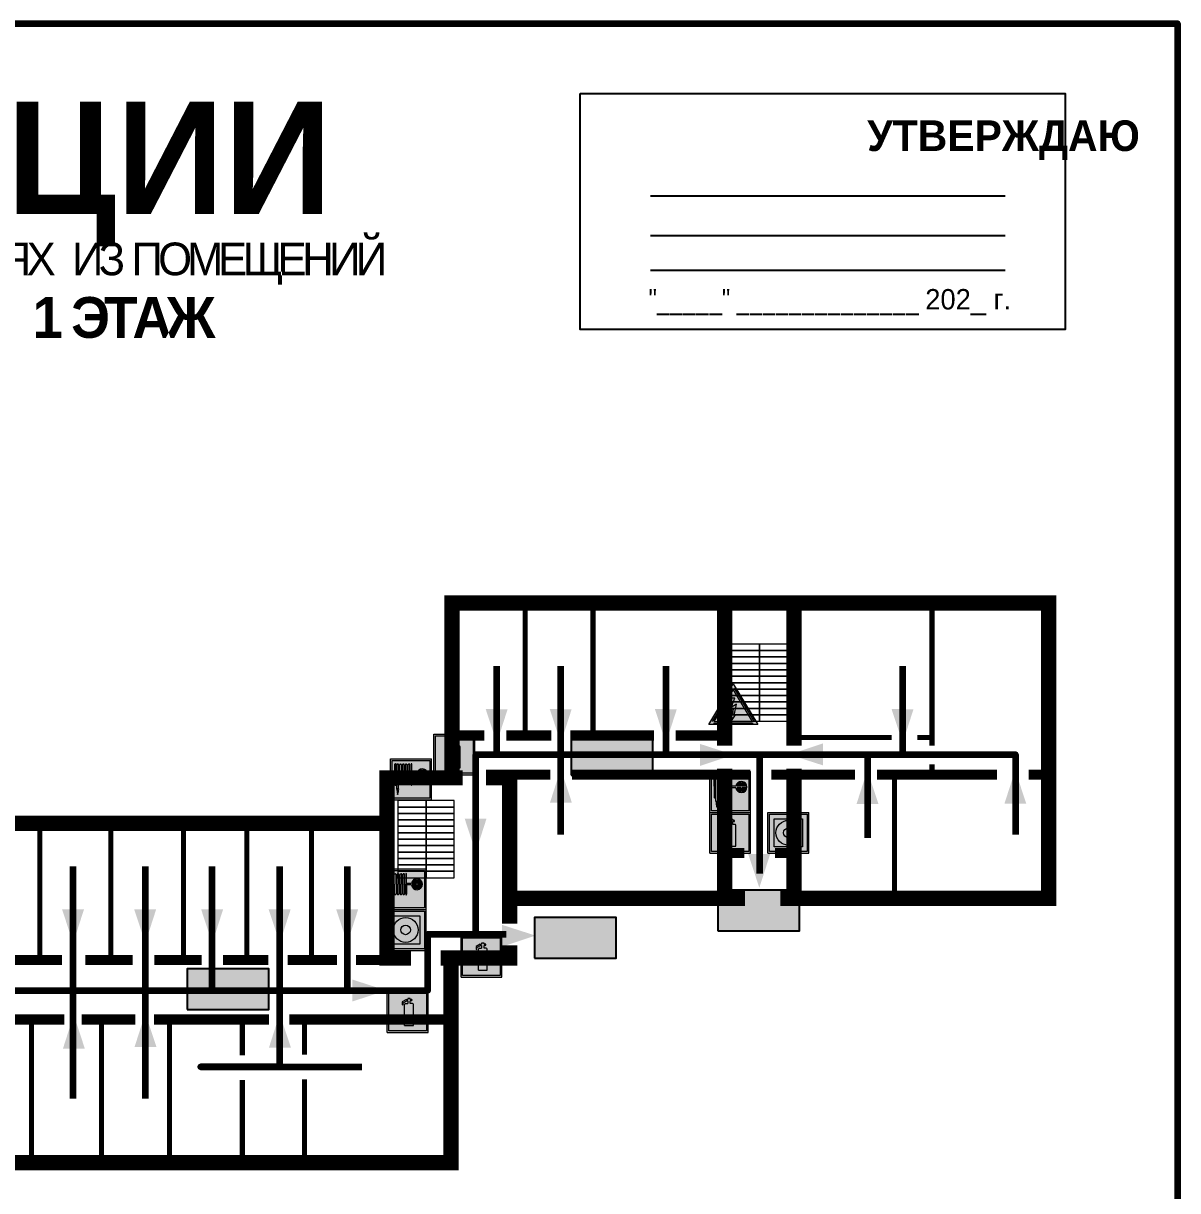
# Model space of a CAD drawing. Header units: millimetres. Extents: x 13810 to 67229, y 12374 to 21950.
# Drawn here: x 21332.9 to 21559, y 18854.8 to 19083.5 of the extents above; entities that cross this region are included whole.
import ezdxf

# ---------------------------------------------------------------- set-up
doc = ezdxf.new("R2010")
doc.units = ezdxf.units.MM
doc.layers.add('План_Штампы', color=7, linetype='Continuous')
doc.styles.add('обычный', font='arial.ttf')

# ---------------------------------------------------------------- blocks, each defined once
blk = doc.blocks.new('A$C7B4425F7')
at = {"true_color": 0xffffff}
blk.add_hatch(color=7, dxfattribs=at).paths.add_polyline_path([(0, 0), (-16, 0), (-16, -8), (0, -8)])
h = blk.add_hatch(color=126)
h.paths.add_polyline_path([(-0.2, -0.2), (-15.8, -0.2), (-15.8, -7.8), (-0.2, -7.8)])
h.paths.add_polyline_path([(-11.76, -2.03), (-11.76, -3.66), (-11.17, -3.66, -0.568275), (-11.17, -6.18), (-12.58, -6.18), (-12.58, -2.03)], flags=16)
h.paths.add_polyline_path([(-13.33, -4.12, -0.495768), (-13.59, -6.18), (-15.03, -6.18), (-15.03, -2.03), (-13.59, -2.03, -0.487973)], flags=16)
h.paths.add_polyline_path([(-10.25, -2.03), (-9.48, -2.03), (-9.48, -6.18), (-10.25, -6.18)], flags=16)
h.paths.add_polyline_path([(-13.84, -3.69), (-14.24, -3.69), (-14.24, -3.03), (-13.9, -3.03, -0.692621)], flags=0)
h.paths.add_polyline_path([(-9.15, -2.03), (-8.4, -2.03), (-8.04, -3.07), (-7.68, -2.03), (-6.93, -2.03), (-7.64, -4.1), (-6.93, -6.18), (-7.68, -6.18), (-8.04, -5.14), (-8.4, -6.18), (-9.15, -6.18), (-8.44, -4.1)], flags=16)
h.paths.add_polyline_path([(-11.76, -4.46), (-11.42, -4.46, -0.692621), (-11.36, -5.12), (-11.76, -5.12)], flags=0)
h.paths.add_polyline_path([(-13.9, -5.2), (-14.24, -5.2), (-14.24, -4.55), (-13.84, -4.55, -0.708038)], flags=0)
edge = h.paths.add_edge_path(flags=16)
edge.add_ellipse((-5.51, -4.08), major_axis=(0, 2.05), ratio=0.586184, start_angle=0, end_angle=360)
edge = h.paths.add_edge_path(flags=0)
edge.add_ellipse((-5.51, -4.08), major_axis=(0, 1.14), ratio=0.454828, start_angle=0, end_angle=360)
h.paths.add_polyline_path([(-4.13, -4.96, 0.377264), (-3.48, -4.52, 0.0555), (-3.16, -2.03), (-1.66, -2.03), (-1.66, -4.96), (-0.96, -4.96), (-0.96, -7.01), (-1.75, -7.01), (-1.75, -6.18), (-3.3, -6.18), (-3.3, -7.02), (-4.13, -7.02)], flags=16)
h.paths.add_polyline_path([(-2.73, -2.91), (-2.28, -2.91), (-2.28, -4.96), (-3.05, -4.96, 0.079136)], flags=0)
at = {"color": 126}
blk.add_lwpolyline([(-16, -8), (0, -8), (0, 0), (-16, 0)], close=True, dxfattribs=at)
blk = doc.blocks.new('A$C32E8229D')
at = {"true_color": 0xffffff}
blk.add_hatch(color=7, dxfattribs=at).paths.add_polyline_path([(0, 0), (0, -8), (16, -8), (16, 0)])
h = blk.add_hatch(color=126)
h.paths.add_polyline_path([(0.2, -0.2), (15.8, -0.2), (15.8, -7.8), (0.2, -7.8)])
h.paths.add_polyline_path([(13.49, -2.05), (12.08, -2.05), (11.37, -2.63, 0.162397), (11.29, -2.84), (11.29, -3.63), (10.35, -3.63), (10.35, -4.05), (11.68, -4.05), (11.68, -3.48), (12.26, -4.28), (11.29, -5.1), (11.29, -6.78), (11.85, -6.78), (11.85, -5.44), (12.8, -4.64), (12.8, -5.94), (14.46, -5.94), (14.46, -5.39), (13.45, -5.39), (13.45, -3.97), (12.46, -2.59), (13.15, -2.59), (13.69, -3.34), (14.18, -3)], flags=16)
h.paths.add_polyline_path([(10.74, -1.82, 1), (11.8, -1.82, 1)], flags=16)
h.paths.add_polyline_path([(9.39, -3.59), (5.99, -3.59), (6.56, -3.03), (5.91, -3.03), (5.1, -3.83), (5.91, -4.64), (6.56, -4.64), (5.99, -4.09), (9.39, -4.09)], flags=16)
h.paths.add_polyline_path([(4.29, -1.08), (1.72, -1.08), (1.72, -6.6), (4.29, -6.6)], flags=16)
at = {"color": 126}
blk.add_lwpolyline([(16, -8), (0, -8), (0, 0), (16, 0)], close=True, dxfattribs=at)
blk = doc.blocks.new('A$C54414219')
at = {"true_color": 0xffffff}
h = blk.add_hatch(color=7, dxfattribs=at)
h.paths.add_polyline_path([(2.39, -9.45), (2.39, -18.3), (11.23, -18.3), (11.23, -9.45)], flags=0)
h.paths.add_polyline_path([(10.71, -13.87, -1), (2.92, -13.87, -1)], flags=0)
h.paths.add_polyline_path([(8.3, -13.87, -1), (5.33, -13.87, -1)], flags=0)
h.paths.add_polyline_path([(0.41, -7.47), (0.41, -20.27), (13.21, -20.27), (13.21, -7.47)])
h.paths.add_polyline_path([(0.92, -19.77), (12.71, -19.77), (12.71, -7.98), (0.92, -7.98)], flags=16)
h.paths.add_polyline_path([(11.23, -9.45), (11.23, -18.3), (2.39, -18.3), (2.39, -9.45)], flags=0)
at = {"lineweight": 5}
h = blk.add_hatch(color=242, dxfattribs=at)
h.paths.add_polyline_path([(12.71, -7.98), (0.92, -7.98), (0.92, -19.77), (12.71, -19.77)])
h.paths.add_polyline_path([(11.23, -18.3), (2.39, -18.3), (2.39, -9.45), (11.23, -9.45)], flags=16)
h.paths.add_polyline_path([(10.71, -13.87, -1), (2.92, -13.87, -1)], flags=0)
h.paths.add_polyline_path([(8.3, -13.87, -1), (5.33, -13.87, -1)], flags=0)
at = {"true_color": 0xffffff}
h = blk.add_hatch(color=7, dxfattribs=at)
h.paths.add_polyline_path([(2.39, -9.45), (2.39, -18.3), (11.23, -18.3), (11.23, -9.45)])
h.paths.add_polyline_path([(10.71, -13.87, -1), (2.92, -13.87, -1)], flags=16)
h.paths.add_polyline_path([(8.3, -13.87, -1), (5.33, -13.87, -1)], flags=0)
at = {"lineweight": 5}
h = blk.add_hatch(color=242, dxfattribs=at)
h.paths.add_polyline_path([(2.92, -13.87, 1), (10.71, -13.87, 1)])
h.paths.add_polyline_path([(8.3, -13.87, -1), (5.33, -13.87, -1)], flags=16)
at = {"color": 242, "lineweight": 5}
for p, q in [((0.41, -20.27), (0.41, -7.47)), ((0.41, -7.47), (13.21, -7.47)), ((0.41, -7.47), (13.21, -7.47)), ((13.21, -20.27), (13.21, -7.47)), ((0.41, -20.27), (13.21, -20.27))]:
    blk.add_line(p, q, dxfattribs=at)
for points in [[(0.92, -7.98), (12.71, -7.98), (12.71, -19.77), (0.92, -19.77)], [(2.39, -9.45), (11.23, -9.45), (11.23, -18.3), (2.39, -18.3)]]:
    blk.add_lwpolyline(points, close=True, dxfattribs=at)
for radius in [3.89, 1.49]:
    blk.add_circle((6.81, -13.87), radius, dxfattribs=at)
blk = doc.blocks.new('A$C37112FD5')
at = {"true_color": 0xf5f5ff}
h = blk.add_hatch(color=7, dxfattribs=at)
h.dxf.hatch_style = 1
h.paths.add_polyline_path([(12.8, -7.4), (0, -7.4), (0, -20.2), (12.8, -20.2)])
h.paths.add_polyline_path([(12.29, -7.91), (12.29, -19.69), (0.51, -19.69), (0.51, -7.91)], flags=16)
h.paths.add_polyline_path([(4.98, -9.04, -0.42597), (5.17, -9.22), (5.17, -12.25), (5.17, -15.29, -0.432244), (4.98, -15.47), (4.83, -15.47, -0.42597), (4.64, -15.29), (4.64, -12.25), (4.64, -9.22, -0.432244), (4.83, -9.04)], flags=0)
h.paths.add_polyline_path([(4.28, -9.22), (4.28, -12.25), (4.28, -15.29, -0.432244), (4.09, -15.47), (3.94, -15.47, -0.42597), (3.75, -15.29), (3.75, -12.25), (3.75, -9.22, -0.432244), (3.94, -9.04), (4.09, -9.04, -0.42597)], flags=0)
h.paths.add_polyline_path([(5.72, -9.04), (5.87, -9.04, -0.42597), (6.06, -9.22), (6.06, -12.25), (6.06, -15.29, -0.432244), (5.87, -15.47), (5.72, -15.47, -0.42597), (5.53, -15.29), (5.53, -12.25), (5.53, -9.22, -0.432244)], flags=0)
h.paths.add_polyline_path([(6.42, -8.9), (6.5, -8.9, -0.42597), (6.69, -9.08), (6.69, -12.03), (8.21, -12.03, -15.824349), (8.21, -12.47), (6.69, -12.47), (6.69, -15.42, -0.432244), (6.5, -15.6), (6.42, -15.6)], flags=0)
h.paths.add_polyline_path([(3.39, -9.22), (3.39, -12.25), (3.39, -15.29, -0.432244), (3.2, -15.47), (3.05, -15.47, -0.42597), (2.85, -15.29), (2.85, -12.25), (2.85, -9.22, -0.432244), (3.05, -9.04), (3.2, -9.04, -0.42597)], flags=0)
h.paths.add_polyline_path([(2.5, -9.22), (2.5, -16.71), (1.96, -16.71), (1.96, -9.22, -0.432244), (2.15, -9.04), (2.31, -9.04, -0.42597)], flags=0)
h.paths.add_polyline_path([(1.61, -8.9), (1.61, -15.6), (1.57, -15.6, -0.42597), (1.37, -15.42), (1.37, -12.03), (1.37, -9.09, -0.432244), (1.57, -8.9)], flags=0)
h.paths.add_polyline_path([(9.76, -10.81), (9.76, -12.03), (8.49, -12.03, -0.336371)], flags=0)
h.paths.add_polyline_path([(8.49, -12.47), (9.76, -12.47), (9.76, -13.7, -0.336371)], flags=0)
h.paths.add_polyline_path([(10.11, -10.81, -0.336371), (11.38, -12.03), (10.11, -12.03)], flags=0)
h.paths.add_polyline_path([(10.11, -12.47), (11.38, -12.47, -0.336371), (10.11, -13.7)], flags=0)
h.paths.add_polyline_path([(2.5, -16.84), (2.5, -17.05), (1.97, -17.05), (1.97, -16.84)], flags=0)
h.paths.add_polyline_path([(2.5, -17.24, -0.033778), (2.24, -18.6, -0.033778), (1.97, -17.24)], flags=0)
h = blk.add_hatch(color=242)
h.dxf.hatch_style = 1
h.paths.add_polyline_path([(12.29, -7.91), (0.51, -7.91), (0.51, -19.69), (12.29, -19.69)])
h.paths.add_polyline_path([(6.42, -15.6), (6.42, -8.9), (6.5, -8.9, -0.42597), (6.69, -9.08), (6.69, -12.03), (8.21, -12.03, -15.824349), (8.21, -12.47), (6.69, -12.47), (6.69, -15.42, -0.432244), (6.5, -15.6)], flags=16)
h.paths.add_polyline_path([(5.87, -15.47), (5.72, -15.47, -0.42597), (5.53, -15.29), (5.53, -12.25), (5.53, -9.22, -0.432244), (5.72, -9.04), (5.87, -9.04, -0.42597), (6.06, -9.22), (6.06, -12.25), (6.06, -15.29, -0.432244)], flags=16)
h.paths.add_polyline_path([(4.98, -15.47), (4.83, -15.47, -0.42597), (4.64, -15.29), (4.64, -12.25), (4.64, -9.22, -0.432244), (4.83, -9.04), (4.98, -9.04, -0.42597), (5.17, -9.22), (5.17, -12.25), (5.17, -15.29, -0.432244)], flags=16)
h.paths.add_polyline_path([(4.09, -15.47), (3.94, -15.47, -0.42597), (3.75, -15.29), (3.75, -12.25), (3.75, -9.22, -0.432244), (3.94, -9.04), (4.09, -9.04, -0.42597), (4.28, -9.22), (4.28, -12.25), (4.28, -15.29, -0.432244)], flags=16)
h.paths.add_polyline_path([(3.2, -15.47), (3.05, -15.47, -0.42597), (2.85, -15.29), (2.85, -12.25), (2.85, -9.22, -0.432244), (3.05, -9.04), (3.2, -9.04, -0.42597), (3.39, -9.22), (3.39, -12.25), (3.39, -15.29, -0.432244)], flags=16)
h.paths.add_polyline_path([(2.5, -17.05), (1.97, -17.05), (1.97, -16.84), (2.5, -16.84)], flags=16)
h.paths.add_polyline_path([(2.5, -17.24, -0.033778), (2.24, -18.6, -0.033778), (1.97, -17.24)], flags=16)
h.paths.add_polyline_path([(2.5, -16.71), (1.96, -16.71), (1.96, -9.22, -0.432244), (2.15, -9.04), (2.31, -9.04, -0.42597), (2.5, -9.22)], flags=16)
h.paths.add_polyline_path([(1.61, -15.6), (1.57, -15.6, -0.42597), (1.37, -15.42), (1.37, -12.03), (1.37, -9.09, -0.432244), (1.57, -8.9), (1.61, -8.9)], flags=16)
h.paths.add_polyline_path([(8.49, -12.47), (9.76, -12.47), (9.76, -13.7, -0.336371)], flags=0)
h.paths.add_polyline_path([(10.11, -13.7), (10.11, -12.47), (11.38, -12.47, -0.336371)], flags=0)
h.paths.add_polyline_path([(8.49, -12.03, -0.336371), (9.76, -10.81), (9.76, -12.03)], flags=0)
h.paths.add_polyline_path([(10.11, -12.03), (10.11, -10.81, -0.336371), (11.38, -12.03)], flags=0)
h = blk.add_hatch(color=7, dxfattribs=at)
h.dxf.hatch_style = 1
h.paths.add_polyline_path([(1.61, -8.9), (1.57, -8.9, 0.432244), (1.37, -9.09), (1.37, -12.03), (1.37, -15.42, 0.42597), (1.57, -15.6), (1.61, -15.6)])
h.paths.add_polyline_path([(2.5, -9.22, 0.42597), (2.31, -9.04), (2.15, -9.04, 0.432244), (1.96, -9.22), (1.96, -16.71), (2.5, -16.71)])
h.paths.add_polyline_path([(2.5, -16.84), (1.97, -16.84), (1.97, -17.05), (2.5, -17.05)])
h.paths.add_polyline_path([(2.5, -17.24), (1.97, -17.24, 0.033778), (2.24, -18.6, 0.033778)])
h.paths.add_polyline_path([(3.39, -12.25), (3.39, -9.22, 0.42597), (3.2, -9.04), (3.05, -9.04, 0.432244), (2.85, -9.22), (2.85, -12.25), (2.85, -15.29, 0.42597), (3.05, -15.47), (3.2, -15.47, 0.432244), (3.39, -15.29)])
h.paths.add_polyline_path([(4.28, -12.25), (4.28, -9.22, 0.42597), (4.09, -9.04), (3.94, -9.04, 0.432244), (3.75, -9.22), (3.75, -12.25), (3.75, -15.29, 0.42597), (3.94, -15.47), (4.09, -15.47, 0.432244), (4.28, -15.29)])
h.paths.add_polyline_path([(5.17, -12.25), (5.17, -9.22, 0.42597), (4.98, -9.04), (4.83, -9.04, 0.432244), (4.64, -9.22), (4.64, -12.25), (4.64, -15.29, 0.42597), (4.83, -15.47), (4.98, -15.47, 0.432244), (5.17, -15.29)])
h.paths.add_polyline_path([(6.06, -12.25), (6.06, -9.22, 0.42597), (5.87, -9.04), (5.72, -9.04, 0.432244), (5.53, -9.22), (5.53, -12.25), (5.53, -15.29, 0.42597), (5.72, -15.47), (5.87, -15.47, 0.432244), (6.06, -15.29)])
h.paths.add_polyline_path([(6.69, -12.47), (8.21, -12.47, 15.824349), (8.21, -12.03), (6.69, -12.03), (6.69, -9.08, 0.42597), (6.5, -8.9), (6.42, -8.9), (6.42, -15.6), (6.5, -15.6, 0.432244), (6.69, -15.42)])
h.paths.add_polyline_path([(8.49, -12.47), (9.76, -12.47), (9.76, -13.7, -0.336371)], flags=16)
h.paths.add_polyline_path([(8.49, -12.03, -0.336371), (9.76, -10.81), (9.76, -12.03)], flags=16)
h.paths.add_polyline_path([(10.11, -12.47), (11.38, -12.47, -0.336371), (10.11, -13.7)], flags=16)
h.paths.add_polyline_path([(10.11, -12.03), (10.11, -10.81, -0.336371), (11.38, -12.03)], flags=16)
h = blk.add_hatch(color=242)
h.dxf.hatch_style = 1
h.paths.add_polyline_path([(9.76, -10.81, 0.336371), (8.49, -12.03), (9.76, -12.03)])
h.paths.add_polyline_path([(10.11, -10.81), (10.11, -12.03), (11.38, -12.03, 0.336371)])
h.paths.add_polyline_path([(11.38, -12.47), (10.11, -12.47), (10.11, -13.7, 0.336371)])
h.paths.add_polyline_path([(9.76, -12.47), (8.49, -12.47, 0.336371), (9.76, -13.7)])
at = {"color": 242, "lineweight": 5}
for p, q in [((0, -20.2), (0, -7.4)), ((0, -7.4), (12.8, -7.4)), ((1.37, -12.03), (1.37, -9.08)), ((1.57, -8.9), (1.61, -8.9)), ((1.61, -8.9), (1.61, -15.6)), ((1.96, -16.71), (1.96, -9.22)), ((2.15, -9.04), (2.31, -9.04)), ((2.5, -16.71), (2.5, -9.22)), ((2.85, -12.25), (2.85, -9.22)), ((3.05, -9.04), (3.2, -9.04)), ((3.39, -12.25), (3.39, -9.22)), ((3.75, -12.25), (3.75, -9.22)), ((3.94, -9.04), (4.09, -9.04)), ((4.28, -12.25), (4.28, -9.22)), ((4.64, -12.25), (4.64, -9.22)), ((4.83, -9.04), (4.98, -9.04)), ((5.17, -12.25), (5.17, -9.22)), ((5.53, -12.25), (5.53, -9.22)), ((5.72, -9.04), (5.87, -9.04)), ((6.06, -12.25), (6.06, -9.22)), ((6.42, -8.9), (6.42, -15.6)), ((6.5, -8.9), (6.42, -8.9)), ((6.69, -12.03), (6.69, -9.08)), ((9.76, -10.81), (9.76, -12.03)), ((10.11, -10.81), (10.11, -12.03)), ((12.8, -20.2), (12.8, -7.4)), ((1.37, -12.03), (1.37, -15.42)), ((2.85, -12.25), (2.85, -15.29)), ((3.39, -12.25), (3.39, -15.29)), ((3.75, -12.25), (3.75, -15.29)), ((4.28, -12.25), (4.28, -15.29)), ((4.64, -12.25), (4.64, -15.29)), ((5.17, -12.25), (5.17, -15.29)), ((5.53, -12.25), (5.53, -15.29)), ((6.06, -12.25), (6.06, -15.29)), ((8.21, -12.03), (6.69, -12.03)), ((8.21, -12.47), (6.69, -12.47)), ((6.69, -12.47), (6.69, -15.42)), ((9.76, -12.03), (8.49, -12.03)), ((9.76, -12.47), (8.49, -12.47)), ((9.76, -12.47), (9.76, -13.7)), ((11.38, -12.03), (10.11, -12.03)), ((11.38, -12.47), (10.11, -12.47)), ((10.11, -12.47), (10.11, -13.7)), ((1.57, -15.6), (1.61, -15.6)), ((1.96, -16.71), (2.5, -16.71)), ((1.97, -16.84), (2.5, -16.84)), ((1.97, -17.05), (1.97, -16.84)), ((2.5, -17.05), (1.97, -17.05)), ((1.97, -17.24), (2.5, -17.24)), ((2.5, -16.84), (2.5, -17.05)), ((3.05, -15.47), (3.2, -15.47)), ((3.94, -15.47), (4.09, -15.47)), ((4.83, -15.47), (4.98, -15.47)), ((5.72, -15.47), (5.87, -15.47)), ((6.42, -15.6), (6.5, -15.6)), ((0, -20.2), (12.8, -20.2))]:
    blk.add_line(p, q, dxfattribs=at)
blk.add_lwpolyline([(0.51, -7.91), (12.29, -7.91), (12.29, -19.69), (0.51, -19.69)], close=True, dxfattribs=at)
for centre, radius, start, end in [((1.56, -9.09), 0.182, 87.1027, 180.6071), ((2.15, -9.22), 0.182, 87.1027, 180.6071), ((2.32, -9.22), 0.182, 359.3929, 92.8973), ((3.04, -9.22), 0.182, 87.1027, 180.6071), ((3.21, -9.22), 0.182, 359.3929, 92.8973), ((3.93, -9.22), 0.182, 87.1027, 180.6071), ((4.1, -9.22), 0.182, 359.3929, 92.8973), ((4.82, -9.22), 0.182, 87.1027, 180.6071), ((4.99, -9.22), 0.182, 359.3929, 92.8973), ((5.71, -9.22), 0.182, 87.1027, 180.6071), ((5.88, -9.22), 0.182, 359.3929, 92.8973), ((6.51, -9.09), 0.182, 359.3929, 92.8973), ((9.93, -12.25), 1.74, 187.2319, 172.7681), ((9.93, -12.25), 1.46, 96.9927, 171.3585), ((9.93, -12.25), 1.46, 8.6415, 83.0073), ((9.93, -12.25), 1.46, 188.6415, 263.0073), ((9.93, -12.25), 1.46, 276.9927, 351.3585), ((1.56, -15.42), 0.182, 179.3929, 272.8973), ((12.17, -15.98), 10.27, 187.041, 194.7793), ((-7.7, -15.98), 10.27, 345.2207, 352.959), ((3.04, -15.29), 0.182, 179.3929, 272.8973), ((3.21, -15.29), 0.182, 267.1027, 0.6071), ((3.93, -15.29), 0.182, 179.3929, 272.8973), ((4.1, -15.29), 0.182, 267.1027, 0.6071), ((4.82, -15.29), 0.182, 179.3929, 272.8973), ((4.99, -15.29), 0.182, 267.1027, 0.6071), ((5.71, -15.29), 0.182, 179.3929, 272.8973), ((5.88, -15.29), 0.182, 267.1027, 0.6071), ((6.51, -15.42), 0.182, 267.1027, 0.6071)]:
    blk.add_arc(centre, radius, start, end, dxfattribs=at)
blk = doc.blocks.new('A$C3AD82952')
at = {"true_color": 0xf5f5ff}
h = blk.add_hatch(color=7, dxfattribs=at)
h.dxf.hatch_style = 1
h.paths.add_polyline_path([(8.21, 8.73, 0.414214), (7.89, 9.05), (7.22, 9.05), (7.22, 9.92), (7.59, 9.92, 1), (7.57, 10.36), (7.22, 10.36), (7.22, 10.6), (6.43, 10.6), (6.43, 10.36), (6.01, 10.36), (4.74, 9.59), (4.74, 8.69), (4.98, 8.73), (4.98, 9.26), (6.12, 9.91), (6.43, 9.91), (6.43, 9.05), (5.76, 9.05, 0.414214), (5.44, 8.73), (5.44, 2.2), (8.21, 2.2)], flags=0)
h.paths.add_polyline_path([(12.8, 12.8), (0, 12.8), (0, 0), (12.8, 0)])
h.paths.add_polyline_path([(0.51, 12.29), (12.29, 12.29), (12.29, 0.51), (0.51, 0.51)], flags=16)
h.paths.add_polyline_path([(4.74, 9.59), (6.01, 10.36), (6.43, 10.36), (6.43, 10.6), (7.22, 10.6), (7.22, 10.36), (7.59, 10.36, -0.94586), (7.59, 9.92), (7.22, 9.92), (7.22, 9.05), (7.89, 9.05, -0.414214), (8.21, 8.73), (8.21, 2.2), (5.44, 2.2), (5.44, 8.73, -0.414214), (5.76, 9.05), (6.43, 9.05), (6.43, 9.91), (6.12, 9.91), (4.98, 9.26), (4.98, 8.73), (4.74, 8.69)], flags=0)
h = blk.add_hatch(color=242)
h.dxf.hatch_style = 1
h.paths.add_polyline_path([(12.29, 12.29), (0.51, 12.29), (0.51, 0.51), (12.29, 0.51)])
h.paths.add_polyline_path([(4.74, 8.69), (4.74, 9.59), (6.01, 10.36), (6.43, 10.36), (6.43, 10.6), (7.22, 10.6), (7.22, 10.36), (7.59, 10.36, -0.94586), (7.59, 9.92), (7.22, 9.92), (7.22, 9.05), (7.89, 9.05, -0.414214), (8.21, 8.73), (8.21, 2.2), (5.44, 2.2), (5.44, 8.73, -0.414214), (5.76, 9.05), (6.43, 9.05), (6.43, 9.91), (6.12, 9.91), (4.98, 9.26), (4.98, 8.73)], flags=16)
h = blk.add_hatch(color=7, dxfattribs=at)
h.dxf.hatch_style = 1
h.paths.add_polyline_path([(8.21, 8.73, 0.414214), (7.89, 9.05), (7.22, 9.05), (7.22, 9.92), (7.59, 9.92, 1), (7.57, 10.36), (7.22, 10.36), (7.22, 10.6), (6.43, 10.6), (6.43, 10.36), (6.01, 10.36), (4.74, 9.59), (4.74, 8.69), (4.98, 8.73), (4.98, 9.26), (6.12, 9.91), (6.43, 9.91), (6.43, 9.05), (5.76, 9.05, 0.414214), (5.44, 8.73), (5.44, 2.2), (8.21, 2.2)])
at = {"color": 242, "lineweight": 5}
for p, q in [((0, 0), (0, 12.8)), ((0, 12.8), (12.8, 12.8)), ((12.8, 0), (12.8, 12.8)), ((6.01, 10.36), (4.74, 9.59)), ((4.74, 9.59), (4.74, 8.69)), ((4.74, 8.69), (4.98, 8.73)), ((4.98, 9.26), (6.12, 9.91)), ((4.98, 8.73), (4.98, 9.26)), ((5.44, 2.2), (5.44, 8.73)), ((5.76, 9.05), (6.43, 9.05)), ((6.01, 10.36), (6.43, 10.36)), ((6.12, 9.91), (6.43, 9.91)), ((7.22, 10.6), (6.43, 10.6)), ((6.43, 10.6), (6.43, 10.36)), ((6.43, 9.91), (6.43, 9.05)), ((7.22, 10.36), (7.22, 10.6)), ((7.59, 10.36), (7.22, 10.36)), ((7.22, 9.05), (7.22, 9.92)), ((7.59, 9.92), (7.22, 9.92)), ((7.89, 9.05), (7.22, 9.05)), ((8.21, 2.2), (8.21, 8.73)), ((0, 0), (12.8, 0)), ((5.44, 2.2), (8.21, 2.2))]:
    blk.add_line(p, q, dxfattribs=at)
blk.add_lwpolyline([(0.51, 12.29), (12.29, 12.29), (12.29, 0.51), (0.51, 0.51)], close=True, dxfattribs=at)
for centre, radius, start, end in [((5.76, 8.73), 0.32, 90, 180), ((7.58, 10.14), 0.223, 273.1875, 86.8125), ((7.89, 8.73), 0.32, 0, 90)]:
    blk.add_arc(centre, radius, start, end, dxfattribs=at)
blk = doc.blocks.new('A$C3E6D3DDE')
at = {"lineweight": 5}
h = blk.add_hatch(color=40, dxfattribs=at)
h.paths.add_polyline_path([(24.1, 1.45), (16.46, -11.35), (31.74, -11.35)])
h.paths.add_polyline_path([(24.09, -0.46), (30.03, -10.41), (18.14, -10.41)], flags=16)
h.paths.add_polyline_path([(24.54, -3.08), (23.41, -6.02), (25.13, -5.01), (24.33, -8.5), (24.82, -8.27), (23.79, -9.86), (23.4, -8.04), (23.8, -8.43), (24.04, -6.29), (22.39, -7.25), (23.44, -3.08)], flags=0)
h = blk.add_hatch(color=256, dxfattribs=at)
h.paths.add_polyline_path([(24.37, 0.03, 0.567511), (23.82, 0.03), (17.59, -10.4, 0.582454), (17.86, -10.88), (30.32, -10.88, 0.582149), (30.6, -10.4)])
h.paths.add_polyline_path([(24.09, -0.46), (18.14, -10.41), (30.03, -10.41)], flags=16)
h.paths.add_polyline_path([(24.54, -3.08), (23.41, -6.02), (25.13, -5.01), (24.33, -8.5), (24.82, -8.27), (23.79, -9.86), (23.4, -8.04), (23.8, -8.43), (24.04, -6.29), (22.39, -7.25), (23.44, -3.08)], flags=0)
h = blk.add_hatch(color=40, dxfattribs=at)
h.paths.add_polyline_path([(24.09, -0.46), (18.14, -10.41), (30.03, -10.41)])
h.paths.add_polyline_path([(24.82, -8.27), (23.79, -9.86), (23.4, -8.04), (23.8, -8.43), (24.04, -6.29), (22.39, -7.25), (23.44, -3.08), (24.54, -3.08), (23.41, -6.02), (25.13, -5.01), (24.33, -8.5)], flags=16)
at = {"color": 40, "lineweight": 5}
for p, q in [((16.46, -11.35), (24.1, 1.45)), ((24.1, 1.45), (31.74, -11.35))]:
    blk.add_line(p, q, dxfattribs=at)
at = {"lineweight": 5}
for p, q in [((17.59, -10.4), (23.82, 0.03)), ((24.37, 0.03), (30.6, -10.4)), ((18.14, -10.41), (24.09, -0.46)), ((23.44, -3.08), (22.39, -7.25)), ((23.41, -6.02), (24.54, -3.08)), ((24.54, -3.08), (23.44, -3.08)), ((24.09, -0.46), (30.03, -10.41)), ((22.39, -7.25), (24.04, -6.29)), ((25.13, -5.01), (23.41, -6.02)), ((24.04, -6.29), (23.8, -8.43)), ((24.33, -8.5), (25.13, -5.01)), ((17.86, -10.88), (30.32, -10.88)), ((18.14, -10.41), (30.03, -10.41)), ((23.8, -8.43), (23.4, -8.04)), ((23.4, -8.04), (23.79, -9.86)), ((23.79, -9.86), (24.82, -8.27)), ((24.82, -8.27), (24.33, -8.5))]:
    blk.add_line(p, q, dxfattribs=at)
at = {"color": 50, "lineweight": 5}
blk.add_line((31.74, -11.35), (16.46, -11.35), dxfattribs=at)

msp = doc.modelspace()

# ---------------------------------------------------------------- linework, layer by layer
at = {"color": 2, "lineweight": 100}
msp.add_lwpolyline([(20959.05, 19083.54), (21559.05, 19083.54), (21559.05, 18688.54), (20959.05, 18688.54)], close=True, dxfattribs=at)
msp.add_lwpolyline([(21441.99, 19069.78), (21536.99, 19069.78), (21536.99, 19023.58), (21441.99, 19023.58)], close=True)
for points in [[(21455.74, 19049.74), (21525.27, 19049.74)], [(21455.74, 19041.98), (21525.27, 19041.98)], [(21455.74, 19035.19), (21525.27, 19035.19)]]:
    msp.add_lwpolyline(points)
at = {"lineweight": 100}
for points, const_width in [([(20986.3, 18941.97), (20986.3, 18970.18), (21104.27, 18970.18), (21104.27, 18935.81), (21118.48, 18935.81), (21118.48, 18929.2), (21246.23, 18929.2), (21246.23, 18936.96), (21277.17, 18936.96), (21277.17, 18926.79), (21404.14, 18926.79), (21404.14, 18935.71), (21416.89, 18935.71), (21416.89, 18969.94), (21533.8, 18969.94), (21533.8, 18912.12), (21481.17, 18912.12)], 3), ([(21470.31, 18942.02), (21470.31, 18969.94)], 3), ([(21483.89, 18942.02), (21483.89, 18969.94)], 3), ([(21510.91, 18942.02), (21510.91, 18943.62)], 1), ([(21470.31, 18912.12), (21470.31, 18937.48)], 3), ([(21483.89, 18912.12), (21483.89, 18937.48)], 3), ([(21510.91, 18936.33), (21510.91, 18938.38)], 1), ([(21418.93, 18935.71), (21416.89, 18935.71)], 3), ([(21428.18, 18912.12), (21428.18, 18935.71), (21423.55, 18935.71)], 3), ([(21503.58, 18936.33), (21503.58, 18912.23)], 1), ([(21404.14, 18926.03), (21404.14, 18900.42), (21408.8, 18900.42)], 3), ([(21474.26, 18912.12), (21428.18, 18912.12), (21428.18, 18907.11)], 3), ([(21428.18, 18902.88), (21428.18, 18900.42), (21416.68, 18900.42), (21416.68, 18860.28)], 3), ([(21414.66, 18900.42), (21416.68, 18900.42)], 3), ([(21416.68, 18868.83), (21416.68, 18860.28), (21278.96, 18860.28)], 3)]:
    msp.add_lwpolyline(points, dxfattribs=dict(at, const_width=const_width))
at = {"lineweight": 0}
for points, const_width in [([(21431.18, 18944.37), (21431.18, 18969.55)], 1), ([(21444.48, 18969.55), (21444.48, 18943.99)], 1), ([(21508.05, 18943.62), (21510.91, 18943.62), (21510.91, 18969.4)], 1), ([(21417.49, 18944.01), (21423.18, 18944.01)], 2), ([(21427.5, 18944.01), (21436.33, 18944.01)], 2), ([(21440.06, 18944.01), (21456.47, 18944.01)], 2), ([(21460.67, 18944.01), (21469.85, 18944.01)], 2), ([(21484.17, 18943.62), (21503, 18943.62)], 1), ([(21423.55, 18936.33), (21436.16, 18936.33)], 2), ([(21440.4, 18936.33), (21475.29, 18936.33)], 2), ([(21479.45, 18936.33), (21495.8, 18936.33)], 2), ([(21500.15, 18936.33), (21523.68, 18936.33)], 2), ([(21529.83, 18936.33), (21533.61, 18936.33)], 2), ([(21336.08, 18928.1), (21336.08, 18900.02)], 1), ([(21350.02, 18928.1), (21350.02, 18900.02)], 1), ([(21364.23, 18928.1), (21364.23, 18900.02)], 1), ([(21376.68, 18928.1), (21376.68, 18900.02)], 1), ([(21389.33, 18928.1), (21389.33, 18900.02)], 1), ([(21471.34, 18920.99), (21474.14, 18920.99)], 2), ([(21480.12, 18920.99), (21482.89, 18920.99)], 2), ([(21316.47, 18900.02), (21340.47, 18900.02)], 2), ([(21344.99, 18900.02), (21354.27, 18900.02)], 2), ([(21358.51, 18900.02), (21367.83, 18900.02)], 2), ([(21372.01, 18900.02), (21380.89, 18900.02)], 2), ([(21384.65, 18900.02), (21394.31, 18900.02)], 2), ([(21398.06, 18900.02), (21408.8, 18900.02)], 2), ([(21316.17, 18888.36), (21340.89, 18888.36)], 2), ([(21334.45, 18888.36), (21334.45, 18860.28)], 1), ([(21344.27, 18888.36), (21354.79, 18888.36)], 2), ([(21348.18, 18888.36), (21348.18, 18860.28)], 1), ([(21358.5, 18888.36), (21381, 18888.36)], 2), ([(21361.49, 18888.36), (21361.49, 18860.28)], 1), ([(21375.78, 18888.36), (21375.78, 18881.34)], 1), ([(21384.97, 18888.36), (21415.71, 18888.36)], 2), ([(21387.97, 18888.36), (21387.97, 18881.49)], 1), ([(21375.78, 18876.52), (21375.78, 18860.28)], 1), ([(21387.97, 18876.67), (21387.97, 18860.28)], 1)]:
    msp.add_lwpolyline(points, dxfattribs=dict(at, const_width=const_width))
for points in [[(21471.61, 18960.65), (21477.14, 18960.65), (21477.14, 18961.91), (21471.61, 18961.91)], [(21471.61, 18959.39), (21477.14, 18959.39), (21477.14, 18960.65), (21471.61, 18960.65)], [(21477.14, 18960.65), (21482.66, 18960.65), (21482.66, 18961.91), (21477.14, 18961.91)], [(21477.14, 18959.39), (21482.66, 18959.39), (21482.66, 18960.65), (21477.14, 18960.65)], [(21471.61, 18958.13), (21477.14, 18958.13), (21477.14, 18959.39), (21471.61, 18959.39)], [(21477.14, 18958.13), (21482.66, 18958.13), (21482.66, 18959.39), (21477.14, 18959.39)], [(21471.61, 18956.87), (21477.14, 18956.87), (21477.14, 18958.13), (21471.61, 18958.13)], [(21471.61, 18955.61), (21477.14, 18955.61), (21477.14, 18956.87), (21471.61, 18956.87)], [(21477.14, 18956.87), (21482.66, 18956.87), (21482.66, 18958.13), (21477.14, 18958.13)], [(21477.14, 18955.61), (21482.66, 18955.61), (21482.66, 18956.87), (21477.14, 18956.87)], [(21471.61, 18954.35), (21477.14, 18954.35), (21477.14, 18955.61), (21471.61, 18955.61)], [(21471.61, 18953.1), (21477.14, 18953.1), (21477.14, 18954.35), (21471.61, 18954.35)], [(21477.14, 18954.35), (21482.66, 18954.35), (21482.66, 18955.61), (21477.14, 18955.61)], [(21477.14, 18953.1), (21482.66, 18953.1), (21482.66, 18954.35), (21477.14, 18954.35)], [(21471.61, 18951.84), (21477.14, 18951.84), (21477.14, 18953.1), (21471.61, 18953.1)], [(21471.61, 18950.58), (21477.14, 18950.58), (21477.14, 18951.84), (21471.61, 18951.84)], [(21477.14, 18951.84), (21482.66, 18951.84), (21482.66, 18953.1), (21477.14, 18953.1)], [(21477.14, 18950.58), (21482.66, 18950.58), (21482.66, 18951.84), (21477.14, 18951.84)], [(21471.61, 18949.32), (21477.14, 18949.32), (21477.14, 18950.58), (21471.61, 18950.58)], [(21471.61, 18948.06), (21477.14, 18948.06), (21477.14, 18949.32), (21471.61, 18949.32)], [(21477.14, 18949.32), (21482.66, 18949.32), (21482.66, 18950.58), (21477.14, 18950.58)], [(21477.14, 18948.06), (21482.66, 18948.06), (21482.66, 18949.32), (21477.14, 18949.32)], [(21471.61, 18946.8), (21477.14, 18946.8), (21477.14, 18948.06), (21471.61, 18948.06)], [(21477.14, 18946.8), (21482.66, 18946.8), (21482.66, 18948.06), (21477.14, 18948.06)], [(21406.25, 18929.99), (21411.78, 18929.99), (21411.78, 18931.25), (21406.25, 18931.25)], [(21411.78, 18929.99), (21417.31, 18929.99), (21417.31, 18931.25), (21411.78, 18931.25)], [(21406.25, 18928.73), (21411.78, 18928.73), (21411.78, 18929.99), (21406.25, 18929.99)], [(21406.25, 18927.47), (21411.78, 18927.47), (21411.78, 18928.73), (21406.25, 18928.73)], [(21411.78, 18928.73), (21417.31, 18928.73), (21417.31, 18929.99), (21411.78, 18929.99)], [(21411.78, 18927.47), (21417.31, 18927.47), (21417.31, 18928.73), (21411.78, 18928.73)], [(21406.25, 18926.21), (21411.78, 18926.21), (21411.78, 18927.47), (21406.25, 18927.47)], [(21406.25, 18924.96), (21411.78, 18924.96), (21411.78, 18926.21), (21406.25, 18926.21)], [(21411.78, 18926.21), (21417.31, 18926.21), (21417.31, 18927.47), (21411.78, 18927.47)], [(21411.78, 18924.96), (21417.31, 18924.96), (21417.31, 18926.21), (21411.78, 18926.21)], [(21406.25, 18923.7), (21411.78, 18923.7), (21411.78, 18924.96), (21406.25, 18924.96)], [(21411.78, 18923.7), (21417.31, 18923.7), (21417.31, 18924.96), (21411.78, 18924.96)], [(21406.25, 18922.44), (21411.78, 18922.44), (21411.78, 18923.7), (21406.25, 18923.7)], [(21406.25, 18921.18), (21411.78, 18921.18), (21411.78, 18922.44), (21406.25, 18922.44)], [(21411.78, 18922.44), (21417.31, 18922.44), (21417.31, 18923.7), (21411.78, 18923.7)], [(21411.78, 18921.18), (21417.31, 18921.18), (21417.31, 18922.44), (21411.78, 18922.44)], [(21406.25, 18919.92), (21411.78, 18919.92), (21411.78, 18921.18), (21406.25, 18921.18)], [(21406.25, 18918.66), (21411.78, 18918.66), (21411.78, 18919.92), (21406.25, 18919.92)], [(21411.78, 18919.92), (21417.31, 18919.92), (21417.31, 18921.18), (21411.78, 18921.18)], [(21411.78, 18918.66), (21417.31, 18918.66), (21417.31, 18919.92), (21411.78, 18919.92)], [(21406.25, 18917.4), (21411.78, 18917.4), (21411.78, 18918.66), (21406.25, 18918.66)], [(21406.25, 18916.15), (21411.78, 18916.15), (21411.78, 18917.4), (21406.25, 18917.4)], [(21411.78, 18917.4), (21417.31, 18917.4), (21417.31, 18918.66), (21411.78, 18918.66)], [(21411.78, 18916.15), (21417.31, 18916.15), (21417.31, 18917.4), (21411.78, 18917.4)]]:
    msp.add_lwpolyline(points, close=True, dxfattribs=at)
at = {"color": 126, "lineweight": 100, "true_color": 0x008754}
for points in [[(21425.65, 18940.27), (21425.65, 18957.61)], [(21438.2, 18924.64), (21438.2, 18957.61)], [(21458.8, 18940.27), (21458.8, 18957.61)], [(21505.18, 18940.27), (21505.18, 18957.61)], [(20994.41, 18939.97), (21098.37, 18939.97), (21098.37, 18906.25), (21096.16, 18906.25), (21112.15, 18906.25), (21112.15, 18894.05), (21412.1, 18894.05), (21412.1, 18905.08), (21427.5, 18905.08)], [(21421.5, 18905.08), (21421.5, 18940.27), (21498.26, 18940.27), (21498.26, 18923.93)], [(21477.2, 18916.97), (21477.2, 18940.27)], [(21498.26, 18940.27), (21527.25, 18940.27), (21527.25, 18924.61)], [(21342.64, 18872.85), (21342.64, 18918.37)], [(21356.78, 18872.85), (21356.78, 18918.37)], [(21369.9, 18894.05), (21369.9, 18918.37)], [(21383.13, 18879.09), (21383.13, 18918.37)], [(21396.36, 18894.05), (21396.36, 18918.37)], [(21383.13, 18879.09), (21367.56, 18879.09), (21399.2, 18879.09)]]:
    msp.add_lwpolyline(points, dxfattribs=at)
at = {"layer": 'План_Штампы', "color": 126, "true_color": 0x008754}
for points in [[(21423.47, 18949.17), (21427.76, 18949.16), (21425.64, 18942.58)], [(21436.02, 18949.17), (21440.31, 18949.16), (21438.19, 18942.58)], [(21456.61, 18949.17), (21460.91, 18949.16), (21458.79, 18942.58)], [(21503, 18949.17), (21507.29, 18949.16), (21505.17, 18942.58)], [(21465.46, 18938.05), (21465.47, 18942.35), (21472.06, 18940.23)], [(21489.53, 18942.45), (21489.53, 18938.16), (21482.94, 18940.27)], [(21440.35, 18930.85), (21436.06, 18930.86), (21438.18, 18937.44)], [(21500.42, 18930.6), (21496.13, 18930.6), (21498.25, 18937.19)], [(21529.4, 18930.62), (21525.1, 18930.62), (21527.22, 18937.21)], [(21419.34, 18927.73), (21423.63, 18927.73), (21421.51, 18921.14)], [(21474.91, 18920.76), (21479.2, 18920.76), (21477.08, 18914.17)], [(21340.46, 18909.93), (21344.75, 18909.93), (21342.63, 18903.34)], [(21354.6, 18909.93), (21358.89, 18909.93), (21356.77, 18903.34)], [(21367.71, 18909.93), (21372.01, 18909.93), (21369.89, 18903.34)], [(21380.94, 18909.93), (21385.24, 18909.93), (21383.12, 18903.34)], [(21394.18, 18909.93), (21398.47, 18909.93), (21396.35, 18903.34)], [(21426.63, 18902.62), (21426.64, 18906.92), (21433.23, 18904.8)], [(21397.35, 18891.89), (21397.36, 18896.18), (21403.94, 18894.06)], [(21344.92, 18882.66), (21340.63, 18882.66), (21342.75, 18889.25)], [(21358.95, 18882.98), (21354.66, 18882.98), (21356.78, 18889.57)], [(21385.29, 18882.86), (21381, 18882.87), (21383.11, 18889.46)]]:
    msp.add_solid(points, dxfattribs=at)

# ---------------------------------------------------------------- block references
for name, p, xscale, yscale, zscale in [('A$C3E6D3DDE', (21456.92, 18953.25), 0.625, 0.625, 0.625), ('A$C3AD82952', (21413.31, 18936.29), 0.625, 0.625, 0.625), ('A$C37112FD5', (21404.82, 18944.05), 0.6249984004534781, 0.6249984004534781, 0.6249984004534781), ('A$C37112FD5', (21467.36, 18941.57), 0.6249984004534781, 0.6249984004534781, 0.6249984004534781), ('A$C3AD82952', (21467.36, 18920.94), 0.625, 0.625, 0.625), ('A$C54414219', (21478.51, 18933.61), 0.625, 0.625, 0.625), ('A$C37112FD5', (21403.78, 18922.53), 0.6249984004534781, 0.6249984004534781, 0.6249984004534781), ('A$C54414219', (21403.52, 18914.58), 0.625, 0.625, 0.625), ('A$C3AD82952', (21418.63, 18896.66), 0.625, 0.625, 0.625), ('A$C3AD82952', (21404.16, 18885.83), 0.625, 0.625, 0.625)]:
    msp.add_blockref(name, p, dxfattribs=dict(xscale=xscale, yscale=yscale, zscale=zscale))
at = {"layer": 'План_Штампы', "color": 126, "true_color": 0x008754, "xscale": -1}
for p in [(21456.24, 18944.22), (21381, 18898.3)]:
    msp.add_blockref('A$C32E8229D', p, dxfattribs=at)
at = {"layer": 'План_Штампы'}
for p in [(21484.95, 18913.71), (21449.03, 18908.37)]:
    msp.add_blockref('A$C7B4425F7', p, dxfattribs=at)

# ---------------------------------------------------------------- texts
at = {"lineweight": 0, "style": 'обычный'}
for s, insert, char_height, width, attachment_point in [('{\\fProxima Nova Rg|b1|i0|c204|p2;ПЛАН ЭВАКУАЦИИ}', (21116.21, 19068.19), 22, 493.8901, 1), ('\\pi-18,l18,t18;{\\fProxima Nova Rg|b1|i0|c204|p2;УТВЕРЖДАЮ\\H1.1997x; }', (21524.93, 19060.66), 6, 126.6484, 5), ('{\\fArial Narrow|b0|i0|c204|p34;"_____" ______________ \\fProxima Nova Rg|b0|i0|c204|p2;202_ г. }', (21490.9, 19028.9), 4, 78.6503, 5)]:
    msp.add_mtext(s, dxfattribs=dict(at, insert=insert, char_height=char_height, width=width, attachment_point=attachment_point))
at = {"color": 0, "lineweight": 0, "insert": (21265.76, 19040.76), "char_height": 8, "width": 449.2158, "attachment_point": 5, "style": 'обычный'}
msp.add_mtext('{\\fArial Black|b1|i0|c204|p34;\\H2x;\\T0.85;  \\fArial Narrow|b0|i0|c204|p34;\\H0.8x;\\W0.9;\\P\\fProxima Nova Rg|b0|i0|c204|p2;\\H0.5x;\\W1;\\C256;ПРИ ПОЖАРЕ  ИЛИ ДРУГИХ ЧРЕЗВЫЧАЙНЫХ СИТУАЦИЯХ  ИЗ ПОМЕЩЕНИЙ \\fProxima Nova Rg|b1|i0|c204|p2;\\H1.25x;\\PЗДАНИЯ УПРАВЛЕНИЯ  КОРПУС №1   1 ЭТАЖ}', dxfattribs=at)

doc.saveas('drawing.dxf')
